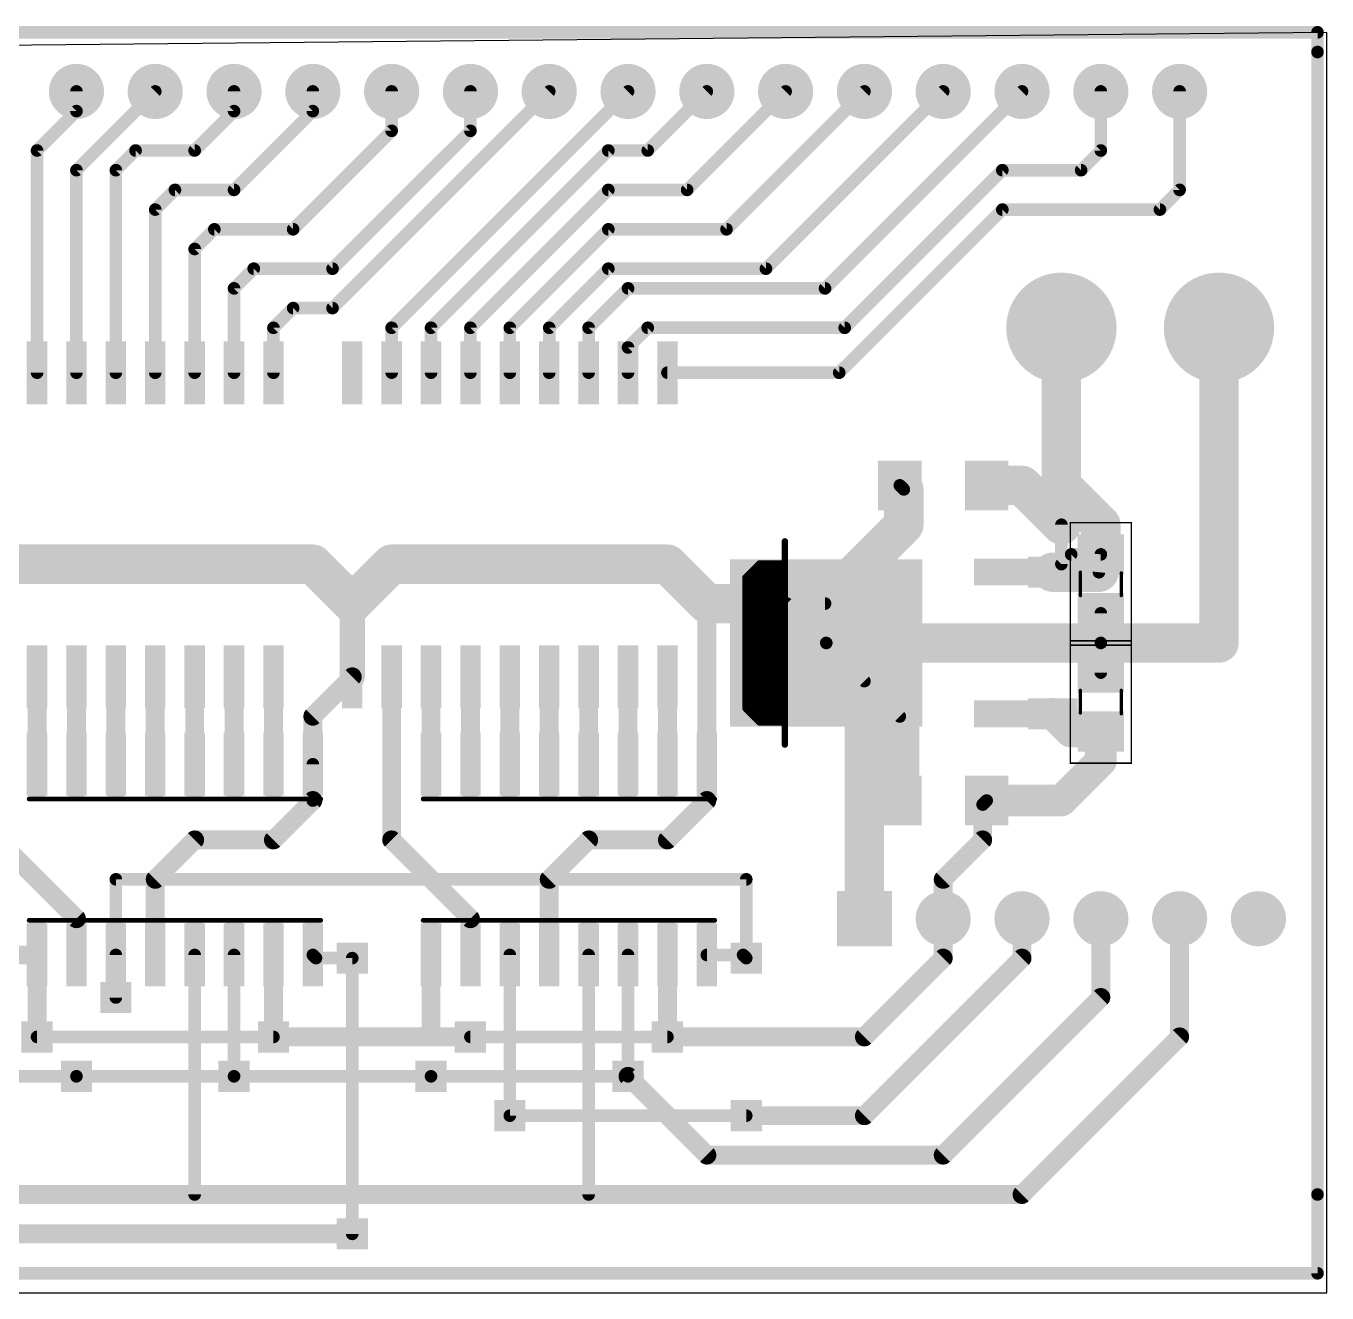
# Model space of a CAD drawing. Extents: x 13.3 to 78.4, y 38.7 to 79.6.
# Drawn here: x 36.47 to 78.41, y 38.73 to 79.58 of the extents above; entities that cross this region are included whole.
import ezdxf

# ---------------------------------------------------------------- set-up
doc = ezdxf.new("R2010")
doc.units = 0
for name, color, linetype in [('1', 22, 'CONTINUOUS'), ('16', 175, 'CONTINUOUS'), ('17', 82, 'CONTINUOUS'), ('18', 82, 'CONTINUOUS'), ('20', 7, 'CONTINUOUS'), ('40', 175, 'CONTINUOUS'), ('52', 253, 'CONTINUOUS')]:
    doc.layers.add(name, color=color, linetype=linetype)

# ---------------------------------------------------------------- blocks, each defined once
blk = doc.blocks.new('RECT')
blk.add_solid([(-0.5, -0.5), (0.5, -0.5), (-0.5, 0.5), (0.5, 0.5)])
blk = doc.blocks.new('ROUNDP')
at = {"const_width": 0.5}
blk.add_lwpolyline([(0, -0.25, 1), (0, 0.25, 1), (0, -0.25)], format="xyb", dxfattribs=at)
blk = doc.blocks.new('SQUAREP')
blk.add_solid([(-0.5, -0.5), (0.5, -0.5), (-0.5, 0.5), (0.5, 0.5)])
blk = doc.blocks.new('SQUAREV')
blk.add_solid([(-0.5, -0.5), (0.5, -0.5), (-0.5, 0.5), (0.5, 0.5)])

msp = doc.modelspace()

# ---------------------------------------------------------------- linework, layer by layer
at = {"layer": '1', "const_width": 0.4064}
for points in [[(59.69, 52.07), (39.37, 52.07)], [(39.37, 52.07), (39.37, 48.26)], [(59.69, 49.53), (59.69, 52.07)], [(46.99, 40.64), (46.99, 49.53)], [(36.83, 46.99), (44.45, 46.99)], [(57.15, 46.99), (50.8, 46.99)], [(38.1, 45.72), (43.18, 45.72)], [(49.53, 45.72), (55.88, 45.72)], [(52.07, 44.45), (59.69, 44.45)]]:
    msp.add_lwpolyline(points, dxfattribs=at)
at = {"layer": '1', "const_width": 0.2032}
for points in [[(39.37, 52.1716, 1), (39.37, 51.9684)], [(39.4716, 52.07, 1), (39.2684, 52.07)], [(59.7916, 52.07, 1), (59.5884, 52.07)], [(59.69, 51.9684, 1), (59.69, 52.1716)], [(47.0916, 49.53, 1), (46.8884, 49.53)], [(59.5884, 49.53, 1), (59.7916, 49.53)], [(39.2684, 48.26, 1), (39.4716, 48.26)], [(36.83, 47.0916, 1), (36.83, 46.8884)], [(44.45, 46.8884, 1), (44.45, 47.0916)], [(50.8, 47.0916, 1), (50.8, 46.8884)], [(57.15, 46.8884, 1), (57.15, 47.0916)], [(38.1, 45.8216, 1), (38.1, 45.6184)], [(43.18, 45.6184, 1), (43.18, 45.8216)], [(49.53, 45.8216, 1), (49.53, 45.6184)], [(55.88, 45.6184, 1), (55.88, 45.8216)], [(52.07, 44.5516, 1), (52.07, 44.3484)], [(59.69, 44.3484, 1), (59.69, 44.5516)], [(46.8884, 40.64, 1), (47.0916, 40.64)]]:
    msp.add_lwpolyline(points, format="xyb", dxfattribs=at)
at = {"layer": '16'}
for points, const_width in [([(78.105, 79.375), (13.97, 79.375)], 0.4064), ([(78.105, 78.74), (78.105, 79.375)], 0.4064), ([(78.105, 41.91), (78.105, 78.74)], 0.4064), ([(38.1, 76.835), (38.1, 77.47)], 0.4064), ([(38.1, 74.93), (40.64, 77.47)], 0.4064), ([(43.18, 76.835), (43.18, 77.47)], 0.4064), ([(45.72, 76.835), (45.72, 77.47)], 0.4064), ([(46.355, 70.485), (53.34, 77.47)], 0.4064), ([(55.88, 77.47), (48.26, 69.85)], 0.4064), ([(48.26, 76.2), (48.26, 77.47)], 0.4064), ([(50.8, 76.2), (50.8, 77.47)], 0.4064), ([(58.42, 77.47), (56.515, 75.565)], 0.4064), ([(60.96, 77.47), (57.785, 74.295)], 0.4064), ([(63.5, 77.47), (59.055, 73.025)], 0.4064), ([(66.04, 77.47), (60.325, 71.755)], 0.4064), ([(68.58, 77.47), (62.23, 71.12)], 0.4064), ([(71.12, 75.565), (71.12, 77.47)], 0.4064), ([(73.66, 74.295), (73.66, 77.47)], 0.4064), ([(36.83, 75.565), (38.1, 76.835)], 0.4064), ([(41.91, 75.565), (43.18, 76.835)], 0.4064), ([(43.18, 74.295), (45.72, 76.835)], 0.4064), ([(45.085, 73.025), (48.26, 76.2)], 0.4064), ([(46.355, 71.755), (50.8, 76.2)], 0.4064), ([(36.83, 68.4022), (36.83, 75.565)], 0.4064), ([(39.37, 74.93), (40.005, 75.565)], 0.4064), ([(40.005, 75.565), (41.91, 75.565)], 0.4064), ([(55.245, 75.565), (49.53, 69.85)], 0.4064), ([(56.515, 75.565), (55.245, 75.565)], 0.4064), ([(70.485, 74.93), (71.12, 75.565)], 0.4064), ([(38.1, 68.4022), (38.1, 74.93)], 0.4064), ([(39.37, 68.4022), (39.37, 74.93)], 0.4064), ([(62.865, 69.85), (67.945, 74.93)], 0.4064), ([(67.945, 74.93), (70.485, 74.93)], 0.4064), ([(40.64, 73.66), (41.275, 74.295)], 0.4064), ([(41.275, 74.295), (43.18, 74.295)], 0.4064), ([(55.245, 74.295), (50.8, 69.85)], 0.4064), ([(57.785, 74.295), (55.245, 74.295)], 0.4064), ([(73.025, 73.66), (73.66, 74.295)], 0.4064), ([(40.64, 68.4022), (40.64, 73.66)], 0.4064), ([(62.6872, 68.4022), (67.945, 73.66)], 0.4064), ([(67.945, 73.66), (73.025, 73.66)], 0.4064), ([(41.91, 72.39), (42.545, 73.025)], 0.4064), ([(42.545, 73.025), (45.085, 73.025)], 0.4064), ([(55.245, 73.025), (52.07, 69.85)], 0.4064), ([(59.055, 73.025), (55.245, 73.025)], 0.4064), ([(41.91, 68.4022), (41.91, 72.39)], 0.4064), ([(43.18, 71.12), (43.815, 71.755)], 0.4064), ([(43.815, 71.755), (46.355, 71.755)], 0.4064), ([(55.245, 71.755), (53.34, 69.85)], 0.4064), ([(60.325, 71.755), (55.245, 71.755)], 0.4064), ([(43.18, 68.4022), (43.18, 71.12)], 0.4064), ([(55.88, 71.12), (54.61, 69.85)], 0.4064), ([(62.23, 71.12), (55.88, 71.12)], 0.4064), ([(44.45, 69.85), (45.085, 70.485)], 0.4064), ([(45.085, 70.485), (46.355, 70.485)], 0.4064), ([(69.85, 64.77), (69.85, 69.85)], 1.27), ([(74.93, 59.69), (74.93, 69.85)], 1.27), ([(44.45, 68.4022), (44.45, 69.85)], 0.4064), ([(48.26, 69.85), (48.26, 68.4022)], 0.4064), ([(49.53, 69.85), (49.53, 68.4022)], 0.4064), ([(50.8, 69.85), (50.8, 68.4022)], 0.4064), ([(52.07, 69.85), (52.07, 68.4022)], 0.4064), ([(53.34, 69.85), (53.34, 68.4022)], 0.4064), ([(54.61, 69.85), (54.61, 68.4022)], 0.4064), ([(55.88, 69.215), (56.515, 69.85)], 0.4064), ([(56.515, 69.85), (62.865, 69.85)], 0.4064), ([(55.88, 68.4022), (55.88, 69.215)], 0.4064), ([(57.15, 68.4022), (62.6872, 68.4022)], 0.4064), ([(64.77, 63.5), (64.77, 64.64)], 1.27), ([(68.58, 64.77), (67.44, 64.77)], 1.27), ([(69.85, 63.5), (68.58, 64.77)], 1.27), ([(71.12, 63.5), (69.85, 64.77)], 1.27), ([(64.77, 64.64), (64.64, 64.77)], 0.4064), ([(62.23, 60.96), (64.77, 63.5)], 1.27), ([(71.12, 62.545), (71.12, 63.5)], 1.27), ([(69.85, 62.23), (69.85, 63.5)], 0.4064), ([(35.56, 62.23), (45.72, 62.23)], 1.27), ([(45.72, 62.23), (46.99, 60.96)], 1.27), ([(46.99, 60.96), (48.26, 62.23)], 1.27), ([(48.26, 62.23), (57.15, 62.23)], 1.27), ([(57.15, 62.23), (58.42, 60.96)], 1.27), ([(69.57, 61.97), (71.06, 61.97)], 1.27), ([(70.165, 62.545), (69.85, 62.23)], 0.4064), ([(71.12, 62.545), (70.165, 62.545)], 0.4064), ([(71.06, 61.97), (71.12, 62.545)], 0.4064), ([(46.99, 60.96), (46.99, 58.5978)], 0.8128), ([(58.42, 60.96), (61, 60.96)], 1.27), ([(58.42, 55.7784), (58.42, 60.96)], 0.6096), ([(61, 60.96), (62.27, 59.69)], 0.4064), ([(61, 60.96), (62.23, 60.96)], 0.4064), ([(71.12, 60.645), (71.12, 59.69)], 0.4064), ([(71.12, 59.69), (62.27, 59.69)], 1.27), ([(71.12, 59.69), (74.93, 59.69)], 1.27), ([(64.64, 57.32), (62.27, 59.69)], 0.4064), ([(63.5, 58.46), (62.27, 59.69)], 0.4064), ([(71.12, 58.735), (71.12, 59.69)], 0.4064), ([(36.83, 58.5978), (36.83, 55.7784)], 0.6096), ([(38.1, 55.7784), (38.1, 58.5978)], 0.6096), ([(39.37, 58.5978), (39.37, 55.7784)], 0.6096), ([(40.64, 58.5978), (40.64, 55.7784)], 0.6096), ([(41.91, 58.5978), (41.91, 55.7784)], 0.6096), ([(43.18, 58.5978), (43.18, 55.7784)], 0.6096), ([(44.45, 58.5978), (44.45, 55.7784)], 0.6096), ([(45.72, 57.3278), (46.99, 58.5978)], 0.6096), ([(48.26, 58.5978), (48.26, 53.34)], 0.6096), ([(49.53, 58.5978), (49.53, 55.7784)], 0.6096), ([(50.8, 58.5978), (50.8, 55.7784)], 0.6096), ([(52.07, 58.5978), (52.07, 55.7784)], 0.6096), ([(53.34, 58.5978), (53.34, 55.7784)], 0.6096), ([(54.61, 58.5978), (54.61, 55.7784)], 0.6096), ([(55.88, 58.5978), (55.88, 55.7784)], 0.6096), ([(57.15, 58.5978), (57.15, 55.7784)], 0.6096), ([(63.5, 50.8), (63.5, 58.46)], 1.27), ([(64.64, 54.61), (64.64, 57.32)], 1.27), ([(70.145, 56.835), (69.57, 57.41)], 1.016), ([(45.72, 55.7784), (45.72, 57.3278)], 0.6096), ([(71.12, 56.835), (70.145, 56.835)], 1.016), ([(71.12, 55.88), (71.12, 56.835)], 1.016), ([(69.85, 54.61), (71.12, 55.88)], 1.016), ([(45.72, 54.61), (45.72, 55.7784)], 0.4064), ([(58.42, 54.61), (58.42, 55.7784)], 0.6096), ([(67.44, 54.61), (69.85, 54.61)], 1.016), ([(44.45, 53.34), (45.72, 54.61)], 0.6096), ([(57.15, 53.34), (58.42, 54.61)], 0.6096), ([(67.31, 53.34), (67.31, 54.48)], 0.6096), ([(67.31, 54.48), (67.44, 54.61)], 0.4064), ([(35.56, 53.34), (38.1, 50.8)], 0.6096), ([(40.64, 52.07), (41.91, 53.34)], 0.6096), ([(41.91, 53.34), (44.45, 53.34)], 0.6096), ([(48.26, 53.34), (50.8, 50.8)], 0.6096), ([(53.34, 52.07), (54.61, 53.34)], 0.6096), ([(54.61, 53.34), (57.15, 53.34)], 0.6096), ([(66.04, 52.07), (67.31, 53.34)], 0.6096), ([(40.64, 49.6316), (40.64, 52.07)], 0.6096), ([(53.34, 49.6316), (53.34, 52.07)], 0.6096), ([(66.04, 50.8), (66.04, 52.07)], 0.6096), ([(38.1, 50.8), (38.1, 49.6316)], 0.6096), ([(50.8, 50.8), (50.8, 49.6316)], 0.6096), ([(66.04, 49.53), (66.04, 50.8)], 0.6096), ([(68.58, 49.53), (68.58, 50.8)], 0.6096), ([(71.12, 48.26), (71.12, 50.8)], 0.6096), ([(73.66, 46.99), (73.66, 50.8)], 0.6096), ([(36.83, 49.6316), (35.6616, 49.6316)], 0.6096), ([(36.83, 49.6316), (36.83, 46.99)], 0.6096), ([(44.45, 46.99), (44.45, 49.6316)], 0.6096), ([(49.53, 49.6316), (49.53, 46.99)], 0.6096), ([(57.15, 49.6316), (57.15, 46.99)], 0.6096), ([(39.37, 48.26), (39.37, 49.6316)], 0.4064), ([(41.91, 49.6316), (41.91, 41.91)], 0.4064), ([(43.18, 49.6316), (43.18, 45.72)], 0.4064), ([(45.8216, 49.53), (45.72, 49.6316)], 0.4064), ([(46.99, 49.53), (45.8216, 49.53)], 0.4064), ([(52.07, 49.6316), (52.07, 44.45)], 0.4064), ([(54.61, 49.6316), (54.61, 41.91)], 0.4064), ([(55.88, 49.6316), (55.88, 45.72)], 0.4064), ([(58.42, 49.6316), (59.5884, 49.6316)], 0.4064), ([(59.5884, 49.6316), (59.69, 49.53)], 0.4064), ([(63.5, 44.45), (68.58, 49.53)], 0.6096), ([(63.5, 46.99), (66.04, 49.53)], 0.6096), ([(66.04, 43.18), (71.12, 48.26)], 0.6096), ([(49.53, 46.99), (44.45, 46.99)], 0.6096), ([(50.8, 46.99), (49.53, 46.99)], 0.6096), ([(57.15, 46.99), (63.5, 46.99)], 0.6096), ([(68.58, 41.91), (73.66, 46.99)], 0.6096), ([(30.48, 45.72), (38.1, 45.72)], 0.4064), ([(43.18, 45.72), (49.53, 45.72)], 0.4064), ([(55.88, 45.72), (58.42, 43.18)], 0.6096), ([(59.69, 44.45), (63.5, 44.45)], 0.6096), ([(58.42, 43.18), (66.04, 43.18)], 0.6096), ([(29.21, 41.91), (41.91, 41.91)], 0.6096), ([(41.91, 41.91), (54.61, 41.91)], 0.6096), ([(54.61, 41.91), (68.58, 41.91)], 0.6096), ([(78.105, 39.37), (78.105, 41.91)], 0.4064), ([(46.99, 40.64), (26.67, 40.64)], 0.6096), ([(13.97, 39.37), (78.105, 39.37)], 0.4064)]:
    msp.add_lwpolyline(points, dxfattribs=dict(at, const_width=const_width))
for points, const_width in [([(78.2066, 79.375, 1), (78.0034, 79.375)], 0.2032), ([(78.105, 79.2734, 1), (78.105, 79.4766)], 0.2032), ([(78.2066, 78.74, 1), (78.0034, 78.74)], 0.2032), ([(78.0034, 78.74, 1), (78.2066, 78.74)], 0.2032), ([(38.2016, 77.47, 1), (37.9984, 77.47)], 0.2032), ([(40.7118, 77.3982, 1), (40.5682, 77.5418)], 0.2032), ([(43.2816, 77.47, 1), (43.0784, 77.47)], 0.2032), ([(45.8216, 77.47, 1), (45.6184, 77.47)], 0.2032), ([(48.3616, 77.47, 1), (48.1584, 77.47)], 0.2032), ([(50.9016, 77.47, 1), (50.6984, 77.47)], 0.2032), ([(53.4118, 77.3982, 1), (53.2682, 77.5418)], 0.2032), ([(55.9518, 77.3982, 1), (55.8082, 77.5418)], 0.2032), ([(58.4918, 77.3982, 1), (58.3482, 77.5418)], 0.2032), ([(61.0318, 77.3982, 1), (60.8882, 77.5418)], 0.2032), ([(63.5718, 77.3982, 1), (63.4282, 77.5418)], 0.2032), ([(66.1118, 77.3982, 1), (65.9682, 77.5418)], 0.2032), ([(68.6518, 77.3982, 1), (68.5082, 77.5418)], 0.2032), ([(71.2216, 77.47, 1), (71.0184, 77.47)], 0.2032), ([(73.7616, 77.47, 1), (73.5584, 77.47)], 0.2032), ([(37.9984, 76.835, 1), (38.2016, 76.835)], 0.2032), ([(38.1718, 76.7632, 1), (38.0282, 76.9068)], 0.2032), ([(43.0784, 76.835, 1), (43.2816, 76.835)], 0.2032), ([(43.2518, 76.7632, 1), (43.1082, 76.9068)], 0.2032), ([(45.6184, 76.835, 1), (45.8216, 76.835)], 0.2032), ([(45.7918, 76.7632, 1), (45.6482, 76.9068)], 0.2032), ([(48.3318, 76.1282, 1), (48.1882, 76.2718)], 0.2032), ([(50.8718, 76.1282, 1), (50.7282, 76.2718)], 0.2032), ([(48.1584, 76.2, 1), (48.3616, 76.2)], 0.2032), ([(50.6984, 76.2, 1), (50.9016, 76.2)], 0.2032), ([(36.9316, 75.565, 1), (36.7284, 75.565)], 0.2032), ([(36.7582, 75.6368, 1), (36.9018, 75.4932)], 0.2032), ([(40.005, 75.6666, 1), (40.005, 75.4634)], 0.2032), ([(40.0768, 75.4932, 1), (39.9332, 75.6368)], 0.2032), ([(41.8382, 75.6368, 1), (41.9818, 75.4932)], 0.2032), ([(41.91, 75.4634, 1), (41.91, 75.6666)], 0.2032), ([(55.245, 75.6666, 1), (55.245, 75.4634)], 0.2032), ([(55.3168, 75.4932, 1), (55.1732, 75.6368)], 0.2032), ([(56.4432, 75.6368, 1), (56.5868, 75.4932)], 0.2032), ([(56.515, 75.4634, 1), (56.515, 75.6666)], 0.2032), ([(71.0184, 75.565, 1), (71.2216, 75.565)], 0.2032), ([(71.1918, 75.4932, 1), (71.0482, 75.6368)], 0.2032), ([(38.2016, 74.93, 1), (37.9984, 74.93)], 0.2032), ([(38.0282, 75.0018, 1), (38.1718, 74.8582)], 0.2032), ([(39.4716, 74.93, 1), (39.2684, 74.93)], 0.2032), ([(39.2982, 75.0018, 1), (39.4418, 74.8582)], 0.2032), ([(67.945, 75.0316, 1), (67.945, 74.8284)], 0.2032), ([(68.0168, 74.8582, 1), (67.8732, 75.0018)], 0.2032), ([(70.4132, 75.0018, 1), (70.5568, 74.8582)], 0.2032), ([(70.485, 74.8284, 1), (70.485, 75.0316)], 0.2032), ([(41.275, 74.3966, 1), (41.275, 74.1934)], 0.2032), ([(41.3468, 74.2232, 1), (41.2032, 74.3668)], 0.2032), ([(43.1082, 74.3668, 1), (43.2518, 74.2232)], 0.2032), ([(43.18, 74.1934, 1), (43.18, 74.3966)], 0.2032), ([(55.245, 74.3966, 1), (55.245, 74.1934)], 0.2032), ([(55.3168, 74.2232, 1), (55.1732, 74.3668)], 0.2032), ([(57.7132, 74.3668, 1), (57.8568, 74.2232)], 0.2032), ([(57.785, 74.1934, 1), (57.785, 74.3966)], 0.2032), ([(73.5584, 74.295, 1), (73.7616, 74.295)], 0.2032), ([(73.7318, 74.2232, 1), (73.5882, 74.3668)], 0.2032), ([(40.7416, 73.66, 1), (40.5384, 73.66)], 0.2032), ([(40.5682, 73.7318, 1), (40.7118, 73.5882)], 0.2032), ([(67.945, 73.7616, 1), (67.945, 73.5584)], 0.2032), ([(68.0168, 73.5882, 1), (67.8732, 73.7318)], 0.2032), ([(72.9532, 73.7318, 1), (73.0968, 73.5882)], 0.2032), ([(73.025, 73.5584, 1), (73.025, 73.7616)], 0.2032), ([(42.545, 73.1266, 1), (42.545, 72.9234)], 0.2032), ([(42.6168, 72.9532, 1), (42.4732, 73.0968)], 0.2032), ([(45.0132, 73.0968, 1), (45.1568, 72.9532)], 0.2032), ([(45.085, 72.9234, 1), (45.085, 73.1266)], 0.2032), ([(55.245, 73.1266, 1), (55.245, 72.9234)], 0.2032), ([(55.3168, 72.9532, 1), (55.1732, 73.0968)], 0.2032), ([(58.9832, 73.0968, 1), (59.1268, 72.9532)], 0.2032), ([(59.055, 72.9234, 1), (59.055, 73.1266)], 0.2032), ([(42.0116, 72.39, 1), (41.8084, 72.39)], 0.2032), ([(41.8382, 72.4618, 1), (41.9818, 72.3182)], 0.2032), ([(43.815, 71.8566, 1), (43.815, 71.6534)], 0.2032), ([(43.8868, 71.6832, 1), (43.7432, 71.8268)], 0.2032), ([(46.2832, 71.8268, 1), (46.4268, 71.6832)], 0.2032), ([(46.355, 71.6534, 1), (46.355, 71.8566)], 0.2032), ([(55.245, 71.8566, 1), (55.245, 71.6534)], 0.2032), ([(55.3168, 71.6832, 1), (55.1732, 71.8268)], 0.2032), ([(60.2532, 71.8268, 1), (60.3968, 71.6832)], 0.2032), ([(60.325, 71.6534, 1), (60.325, 71.8566)], 0.2032), ([(43.2816, 71.12, 1), (43.0784, 71.12)], 0.2032), ([(43.1082, 71.1918, 1), (43.2518, 71.0482)], 0.2032), ([(55.88, 71.2216, 1), (55.88, 71.0184)], 0.2032), ([(55.9518, 71.0482, 1), (55.8082, 71.1918)], 0.2032), ([(62.1582, 71.1918, 1), (62.3018, 71.0482)], 0.2032), ([(62.23, 71.0184, 1), (62.23, 71.2216)], 0.2032), ([(45.085, 70.5866, 1), (45.085, 70.3834)], 0.2032), ([(45.1568, 70.4132, 1), (45.0132, 70.5568)], 0.2032), ([(46.2832, 70.5568, 1), (46.4268, 70.4132)], 0.2032), ([(46.355, 70.3834, 1), (46.355, 70.5866)], 0.2032), ([(70.1675, 69.85, 1), (69.5325, 69.85)], 0.635), ([(75.2475, 69.85, 1), (74.6125, 69.85)], 0.635), ([(44.5516, 69.85, 1), (44.3484, 69.85)], 0.2032), ([(48.3616, 69.85, 1), (48.1584, 69.85)], 0.2032), ([(49.6316, 69.85, 1), (49.4284, 69.85)], 0.2032), ([(50.9016, 69.85, 1), (50.6984, 69.85)], 0.2032), ([(52.1716, 69.85, 1), (51.9684, 69.85)], 0.2032), ([(53.4416, 69.85, 1), (53.2384, 69.85)], 0.2032), ([(54.7116, 69.85, 1), (54.5084, 69.85)], 0.2032), ([(56.515, 69.9516, 1), (56.515, 69.7484)], 0.2032), ([(56.5868, 69.7782, 1), (56.4432, 69.9218)], 0.2032), ([(62.865, 69.7484, 1), (62.865, 69.9516)], 0.2032), ([(44.3782, 69.9218, 1), (44.5218, 69.7782)], 0.2032), ([(48.1882, 69.9218, 1), (48.3318, 69.7782)], 0.2032), ([(49.4582, 69.9218, 1), (49.6018, 69.7782)], 0.2032), ([(50.7282, 69.9218, 1), (50.8718, 69.7782)], 0.2032), ([(51.9982, 69.9218, 1), (52.1418, 69.7782)], 0.2032), ([(53.2682, 69.9218, 1), (53.4118, 69.7782)], 0.2032), ([(54.5382, 69.9218, 1), (54.6818, 69.7782)], 0.2032), ([(62.7932, 69.9218, 1), (62.9368, 69.7782)], 0.2032), ([(55.9816, 69.215, 1), (55.7784, 69.215)], 0.2032), ([(55.8082, 69.2868, 1), (55.9518, 69.1432)], 0.2032), ([(36.7284, 68.4022, 1), (36.9316, 68.4022)], 0.2032), ([(37.9984, 68.4022, 1), (38.2016, 68.4022)], 0.2032), ([(39.2684, 68.4022, 1), (39.4716, 68.4022)], 0.2032), ([(40.5384, 68.4022, 1), (40.7416, 68.4022)], 0.2032), ([(41.8084, 68.4022, 1), (42.0116, 68.4022)], 0.2032), ([(43.0784, 68.4022, 1), (43.2816, 68.4022)], 0.2032), ([(44.3484, 68.4022, 1), (44.5516, 68.4022)], 0.2032), ([(48.1584, 68.4022, 1), (48.3616, 68.4022)], 0.2032), ([(49.4284, 68.4022, 1), (49.6316, 68.4022)], 0.2032), ([(50.6984, 68.4022, 1), (50.9016, 68.4022)], 0.2032), ([(51.9684, 68.4022, 1), (52.1716, 68.4022)], 0.2032), ([(53.2384, 68.4022, 1), (53.4416, 68.4022)], 0.2032), ([(54.5084, 68.4022, 1), (54.7116, 68.4022)], 0.2032), ([(55.7784, 68.4022, 1), (55.9816, 68.4022)], 0.2032), ([(57.15, 68.5038, 1), (57.15, 68.3006)], 0.2032), ([(62.6154, 68.474, 1), (62.759, 68.3304)], 0.2032), ([(62.6872, 68.3006, 1), (62.6872, 68.5038)], 0.2032), ([(65.0875, 64.64, 1), (64.4525, 64.64)], 0.635), ([(67.44, 65.0875, 1), (67.44, 64.4525)], 0.635), ([(68.8045, 64.9945, 1), (68.3555, 64.5455)], 0.635), ([(68.58, 64.4525, 1), (68.58, 65.0875)], 0.635), ([(70.0745, 64.9945, 1), (69.6255, 64.5455)], 0.635), ([(69.5325, 64.77, 1), (70.1675, 64.77)], 0.635), ([(64.7118, 64.8418, 1), (64.5682, 64.6982)], 0.2032), ([(64.6982, 64.5682, 1), (64.8418, 64.7118)], 0.2032), ([(64.4525, 63.5, 1), (65.0875, 63.5)], 0.635), ([(64.9945, 63.2755, 1), (64.5455, 63.7245)], 0.635), ([(69.6255, 63.2755, 1), (70.0745, 63.7245)], 0.635), ([(71.4375, 63.5, 1), (70.8025, 63.5)], 0.635), ([(70.8955, 63.2755, 1), (71.3445, 63.7245)], 0.635), ([(69.9516, 63.5, 1), (69.7484, 63.5)], 0.2032), ([(45.9445, 62.4545, 1), (45.4955, 62.0055)], 0.635), ([(45.72, 61.9125, 1), (45.72, 62.5475)], 0.635), ([(48.26, 62.5475, 1), (48.26, 61.9125)], 0.635), ([(48.4845, 62.0055, 1), (48.0355, 62.4545)], 0.635), ([(57.3745, 62.4545, 1), (56.9255, 62.0055)], 0.635), ([(57.15, 61.9125, 1), (57.15, 62.5475)], 0.635), ([(69.57, 62.2875, 1), (69.57, 61.6525)], 0.635), ([(70.165, 62.6466, 1), (70.165, 62.4434)], 0.2032), ([(70.2368, 62.4732, 1), (70.0932, 62.6168)], 0.2032), ([(70.8025, 62.545, 1), (71.4375, 62.545)], 0.635), ([(71.06, 61.6525, 1), (71.06, 62.2875)], 0.635), ([(71.2211, 62.5345, 1), (71.0189, 62.5555)], 0.2032), ([(71.12, 62.4434, 1), (71.12, 62.6466)], 0.2032), ([(69.7484, 62.23, 1), (69.9516, 62.23)], 0.2032), ([(69.7782, 62.3018, 1), (69.9218, 62.1582)], 0.2032), ([(70.9589, 61.9805, 1), (71.1611, 61.9595)], 0.2032), ([(46.7655, 61.1845, 1), (47.2145, 60.7355)], 0.635), ([(46.7655, 60.7355, 1), (47.2145, 61.1845)], 0.635), ([(47.1932, 60.96, 1), (46.7868, 60.96)], 0.4064), ([(58.42, 61.2775, 1), (58.42, 60.6425)], 0.635), ([(58.1955, 60.7355, 1), (58.6445, 61.1845)], 0.635), ([(58.5724, 60.96, 1), (58.2676, 60.96)], 0.3048), ([(61, 60.6425, 1), (61, 61.2775)], 0.635), ([(62.0055, 61.1845, 1), (62.4545, 60.7355)], 0.635), ([(61, 61.0616, 1), (61, 60.8584)], 0.2032), ([(61.0718, 61.0318, 1), (60.9282, 60.8882)], 0.2032), ([(62.23, 60.8584, 1), (62.23, 61.0616)], 0.2032), ([(71.2216, 60.645, 1), (71.0184, 60.645)], 0.2032), ([(62.27, 60.0075, 1), (62.27, 59.3725)], 0.635), ([(71.12, 60.0075, 1), (71.12, 59.3725)], 0.635), ([(71.12, 59.3725, 1), (71.12, 60.0075)], 0.635), ([(74.6125, 59.69, 1), (75.2475, 59.69)], 0.635), ([(74.93, 59.3725, 1), (74.93, 60.0075)], 0.635), ([(62.3418, 59.7618, 1), (62.1982, 59.6182)], 0.2032), ([(62.3418, 59.7618, 1), (62.1982, 59.6182)], 0.2032), ([(62.1982, 59.6182, 1), (62.3418, 59.7618)], 0.2032), ([(71.2216, 59.69, 1), (71.0184, 59.69)], 0.2032), ([(71.0184, 59.69, 1), (71.2216, 59.69)], 0.2032), ([(36.9824, 58.5978, 1), (36.6776, 58.5978)], 0.3048), ([(38.2524, 58.5978, 1), (37.9476, 58.5978)], 0.3048), ([(39.5224, 58.5978, 1), (39.2176, 58.5978)], 0.3048), ([(40.7924, 58.5978, 1), (40.4876, 58.5978)], 0.3048), ([(42.0624, 58.5978, 1), (41.7576, 58.5978)], 0.3048), ([(43.3324, 58.5978, 1), (43.0276, 58.5978)], 0.3048), ([(44.6024, 58.5978, 1), (44.2976, 58.5978)], 0.3048), ([(46.7868, 58.5978, 1), (47.1932, 58.5978)], 0.4064), ([(47.0978, 58.49, 1), (46.8822, 58.7056)], 0.3048), ([(48.4124, 58.5978, 1), (48.1076, 58.5978)], 0.3048), ([(49.6824, 58.5978, 1), (49.3776, 58.5978)], 0.3048), ([(50.9524, 58.5978, 1), (50.6476, 58.5978)], 0.3048), ([(52.2224, 58.5978, 1), (51.9176, 58.5978)], 0.3048), ([(53.4924, 58.5978, 1), (53.1876, 58.5978)], 0.3048), ([(54.7624, 58.5978, 1), (54.4576, 58.5978)], 0.3048), ([(56.0324, 58.5978, 1), (55.7276, 58.5978)], 0.3048), ([(57.3024, 58.5978, 1), (56.9976, 58.5978)], 0.3048), ([(63.8175, 58.46, 1), (63.1825, 58.46)], 0.635), ([(71.0184, 58.735, 1), (71.2216, 58.735)], 0.2032), ([(63.4282, 58.3882, 1), (63.5718, 58.5318)], 0.2032), ([(64.9575, 57.32, 1), (64.3225, 57.32)], 0.635), ([(69.7496, 57.5896, 1), (69.3904, 57.2304)], 0.508), ([(45.6122, 57.4356, 1), (45.8278, 57.22)], 0.3048), ([(45.8724, 57.3278, 1), (45.5676, 57.3278)], 0.3048), ([(64.5682, 57.2482, 1), (64.7118, 57.3918)], 0.2032), ([(70.145, 57.089, 1), (70.145, 56.581)], 0.508), ([(69.9654, 56.6554, 1), (70.3246, 57.0146)], 0.508), ([(71.374, 56.835, 1), (70.866, 56.835)], 0.508), ([(71.12, 56.581, 1), (71.12, 57.089)], 0.508), ([(71.2996, 55.7004, 1), (70.9404, 56.0596)], 0.508), ([(36.6776, 55.7784, 1), (36.9824, 55.7784)], 0.3048), ([(37.9476, 55.7784, 1), (38.2524, 55.7784)], 0.3048), ([(39.2176, 55.7784, 1), (39.5224, 55.7784)], 0.3048), ([(40.4876, 55.7784, 1), (40.7924, 55.7784)], 0.3048), ([(41.7576, 55.7784, 1), (42.0624, 55.7784)], 0.3048), ([(43.0276, 55.7784, 1), (43.3324, 55.7784)], 0.3048), ([(44.2976, 55.7784, 1), (44.6024, 55.7784)], 0.3048), ([(45.5676, 55.7784, 1), (45.8724, 55.7784)], 0.3048), ([(45.8216, 55.7784, 1), (45.6184, 55.7784)], 0.2032), ([(49.3776, 55.7784, 1), (49.6824, 55.7784)], 0.3048), ([(50.6476, 55.7784, 1), (50.9524, 55.7784)], 0.3048), ([(51.9176, 55.7784, 1), (52.2224, 55.7784)], 0.3048), ([(53.1876, 55.7784, 1), (53.4924, 55.7784)], 0.3048), ([(54.4576, 55.7784, 1), (54.7624, 55.7784)], 0.3048), ([(55.7276, 55.7784, 1), (56.0324, 55.7784)], 0.3048), ([(56.9976, 55.7784, 1), (57.3024, 55.7784)], 0.3048), ([(58.5724, 55.7784, 1), (58.2676, 55.7784)], 0.3048), ([(58.2676, 55.7784, 1), (58.5724, 55.7784)], 0.3048), ([(70.866, 55.88, 1), (71.374, 55.88)], 0.508), ([(67.44, 54.864, 1), (67.44, 54.356)], 0.508), ([(69.6704, 54.7896, 1), (70.0296, 54.4304)], 0.508), ([(69.85, 54.356, 1), (69.85, 54.864)], 0.508), ([(45.8278, 54.5022, 1), (45.6122, 54.7178)], 0.3048), ([(45.6184, 54.61, 1), (45.8216, 54.61)], 0.2032), ([(58.2676, 54.61, 1), (58.5724, 54.61)], 0.3048), ([(58.5278, 54.5022, 1), (58.3122, 54.7178)], 0.3048), ([(64.3225, 54.61, 1), (64.9575, 54.61)], 0.635), ([(67.4624, 54.48, 1), (67.1576, 54.48)], 0.3048), ([(67.2382, 54.5518, 1), (67.3818, 54.4082)], 0.2032), ([(67.5118, 54.5382, 1), (67.3682, 54.6818)], 0.2032), ([(41.91, 53.4924, 1), (41.91, 53.1876)], 0.3048), ([(42.0178, 53.2322, 1), (41.8022, 53.4478)], 0.3048), ([(44.3422, 53.4478, 1), (44.5578, 53.2322)], 0.3048), ([(44.45, 53.1876, 1), (44.45, 53.4924)], 0.3048), ([(48.3678, 53.4478, 1), (48.1522, 53.2322)], 0.3048), ([(48.1076, 53.34, 1), (48.4124, 53.34)], 0.3048), ([(54.61, 53.4924, 1), (54.61, 53.1876)], 0.3048), ([(54.7178, 53.2322, 1), (54.5022, 53.4478)], 0.3048), ([(57.0422, 53.4478, 1), (57.2578, 53.2322)], 0.3048), ([(57.15, 53.1876, 1), (57.15, 53.4924)], 0.3048), ([(67.1576, 53.34, 1), (67.4624, 53.34)], 0.3048), ([(67.4178, 53.2322, 1), (67.2022, 53.4478)], 0.3048), ([(40.5322, 52.1778, 1), (40.7478, 51.9622)], 0.3048), ([(40.7924, 52.07, 1), (40.4876, 52.07)], 0.3048), ([(53.2322, 52.1778, 1), (53.4478, 51.9622)], 0.3048), ([(53.4924, 52.07, 1), (53.1876, 52.07)], 0.3048), ([(65.9322, 52.1778, 1), (66.1478, 51.9622)], 0.3048), ([(66.1924, 52.07, 1), (65.8876, 52.07)], 0.3048), ([(38.2524, 50.8, 1), (37.9476, 50.8)], 0.3048), ([(37.9922, 50.6922, 1), (38.2078, 50.9078)], 0.3048), ([(50.9524, 50.8, 1), (50.6476, 50.8)], 0.3048), ([(50.6922, 50.6922, 1), (50.9078, 50.9078)], 0.3048), ([(63.1825, 50.8, 1), (63.8175, 50.8)], 0.635), ([(66.1924, 50.8, 1), (65.8876, 50.8)], 0.3048), ([(65.8876, 50.8, 1), (66.1924, 50.8)], 0.3048), ([(68.7324, 50.8, 1), (68.4276, 50.8)], 0.3048), ([(71.2724, 50.8, 1), (70.9676, 50.8)], 0.3048), ([(73.8124, 50.8, 1), (73.5076, 50.8)], 0.3048), ([(36.9824, 49.6316, 1), (36.6776, 49.6316)], 0.3048), ([(36.83, 49.4792, 1), (36.83, 49.784)], 0.3048), ([(44.6024, 49.6316, 1), (44.2976, 49.6316)], 0.3048), ([(49.6824, 49.6316, 1), (49.3776, 49.6316)], 0.3048), ([(57.3024, 49.6316, 1), (56.9976, 49.6316)], 0.3048), ([(37.9476, 49.6316, 1), (38.2524, 49.6316)], 0.3048), ([(39.4716, 49.6316, 1), (39.2684, 49.6316)], 0.2032), ([(40.4876, 49.6316, 1), (40.7924, 49.6316)], 0.3048), ([(42.0116, 49.6316, 1), (41.8084, 49.6316)], 0.2032), ([(43.2816, 49.6316, 1), (43.0784, 49.6316)], 0.2032), ([(45.7918, 49.7034, 1), (45.6482, 49.5598)], 0.2032), ([(45.8216, 49.6316, 1), (45.8216, 49.4284)], 0.2032), ([(45.7498, 49.4582, 1), (45.8934, 49.6018)], 0.2032), ([(46.99, 49.4284, 1), (46.99, 49.6316)], 0.2032), ([(50.6476, 49.6316, 1), (50.9524, 49.6316)], 0.3048), ([(52.1716, 49.6316, 1), (51.9684, 49.6316)], 0.2032), ([(53.1876, 49.6316, 1), (53.4924, 49.6316)], 0.3048), ([(54.7116, 49.6316, 1), (54.5084, 49.6316)], 0.2032), ([(55.9816, 49.6316, 1), (55.7784, 49.6316)], 0.2032), ([(58.42, 49.7332, 1), (58.42, 49.53)], 0.2032), ([(59.6602, 49.7034, 1), (59.5166, 49.5598)], 0.2032), ([(59.5884, 49.53, 1), (59.5884, 49.7332)], 0.2032), ([(59.6182, 49.4582, 1), (59.7618, 49.6018)], 0.2032), ([(65.8876, 49.53, 1), (66.1924, 49.53)], 0.3048), ([(66.1478, 49.4222, 1), (65.9322, 49.6378)], 0.3048), ([(68.4276, 49.53, 1), (68.7324, 49.53)], 0.3048), ([(68.6878, 49.4222, 1), (68.4722, 49.6378)], 0.3048), ([(39.2684, 48.26, 1), (39.4716, 48.26)], 0.2032), ([(70.9676, 48.26, 1), (71.2724, 48.26)], 0.3048), ([(71.2278, 48.1522, 1), (71.0122, 48.3678)], 0.3048), ([(36.6776, 46.99, 1), (36.9824, 46.99)], 0.3048), ([(44.45, 47.1424, 1), (44.45, 46.8376)], 0.3048), ([(44.2976, 46.99, 1), (44.6024, 46.99)], 0.3048), ([(49.53, 47.1424, 1), (49.53, 46.8376)], 0.3048), ([(49.3776, 46.99, 1), (49.6824, 46.99)], 0.3048), ([(49.53, 46.8376, 1), (49.53, 47.1424)], 0.3048), ([(50.8, 46.8376, 1), (50.8, 47.1424)], 0.3048), ([(57.15, 47.1424, 1), (57.15, 46.8376)], 0.3048), ([(56.9976, 46.99, 1), (57.3024, 46.99)], 0.3048), ([(63.3922, 47.0978, 1), (63.6078, 46.8822)], 0.3048), ([(63.5, 46.8376, 1), (63.5, 47.1424)], 0.3048), ([(73.5076, 46.99, 1), (73.8124, 46.99)], 0.3048), ([(73.7678, 46.8822, 1), (73.5522, 47.0978)], 0.3048), ([(38.1, 45.6184, 1), (38.1, 45.8216)], 0.2032), ([(43.18, 45.8216, 1), (43.18, 45.6184)], 0.2032), ([(43.0784, 45.72, 1), (43.2816, 45.72)], 0.2032), ([(49.53, 45.6184, 1), (49.53, 45.8216)], 0.2032), ([(55.9878, 45.8278, 1), (55.7722, 45.6122)], 0.3048), ([(55.7784, 45.72, 1), (55.9816, 45.72)], 0.2032), ([(51.9684, 44.45, 1), (52.1716, 44.45)], 0.2032), ([(59.69, 44.6024, 1), (59.69, 44.2976)], 0.3048), ([(63.3922, 44.5578, 1), (63.6078, 44.3422)], 0.3048), ([(63.5, 44.2976, 1), (63.5, 44.6024)], 0.3048), ([(58.42, 43.3324, 1), (58.42, 43.0276)], 0.3048), ([(58.3122, 43.0722, 1), (58.5278, 43.2878)], 0.3048), ([(65.9322, 43.2878, 1), (66.1478, 43.0722)], 0.3048), ([(66.04, 43.0276, 1), (66.04, 43.3324)], 0.3048), ([(41.91, 42.0624, 1), (41.91, 41.7576)], 0.3048), ([(41.8084, 41.91, 1), (42.0116, 41.91)], 0.2032), ([(41.91, 41.7576, 1), (41.91, 42.0624)], 0.3048), ([(54.61, 42.0624, 1), (54.61, 41.7576)], 0.3048), ([(54.5084, 41.91, 1), (54.7116, 41.91)], 0.2032), ([(54.61, 41.7576, 1), (54.61, 42.0624)], 0.3048), ([(68.4722, 42.0178, 1), (68.6878, 41.8022)], 0.3048), ([(68.58, 41.7576, 1), (68.58, 42.0624)], 0.3048), ([(78.2066, 41.91, 1), (78.0034, 41.91)], 0.2032), ([(78.0034, 41.91, 1), (78.2066, 41.91)], 0.2032), ([(46.99, 40.4876, 1), (46.99, 40.7924)], 0.3048), ([(78.0034, 39.37, 1), (78.2066, 39.37)], 0.2032), ([(78.105, 39.2684, 1), (78.105, 39.4716)], 0.2032)]:
    msp.add_lwpolyline(points, format="xyb", dxfattribs=dict(at, const_width=const_width))
at = {"layer": '20'}
for p, q in [((78.41, 79.365), (13.335, 78.73)), ((78.41, 38.735), (78.41, 79.365)), ((13.335, 38.735), (78.41, 38.735))]:
    msp.add_line(p, q, dxfattribs=at)
at = {"layer": '40', "const_width": 0.0508}
for points in [[(70.137, 63.568), (70.137, 59.622)], [(72.103, 63.568), (70.137, 63.568)], [(72.103, 59.622), (72.103, 63.568)], [(70.137, 59.758), (70.137, 55.812)], [(72.103, 59.758), (70.137, 59.758)], [(70.137, 59.622), (72.103, 59.622)], [(72.103, 55.812), (72.103, 59.758)], [(70.137, 55.812), (72.103, 55.812)]]:
    msp.add_lwpolyline(points, dxfattribs=at)
at = {"layer": '40', "const_width": 0.0254}
for points in [[(70.1497, 63.568, 1), (70.1243, 63.568)], [(70.137, 63.5807, 1), (70.137, 63.5553)], [(72.1157, 63.568, 1), (72.0903, 63.568)], [(72.103, 63.5553, 1), (72.103, 63.5807)], [(70.1497, 59.758, 1), (70.1243, 59.758)], [(70.137, 59.7707, 1), (70.137, 59.7453)], [(70.137, 59.6347, 1), (70.137, 59.6093)], [(70.1243, 59.622, 1), (70.1497, 59.622)], [(72.1157, 59.758, 1), (72.0903, 59.758)], [(72.0903, 59.622, 1), (72.1157, 59.622)], [(72.103, 59.7453, 1), (72.103, 59.7707)], [(72.103, 59.6093, 1), (72.103, 59.6347)], [(70.137, 55.8247, 1), (70.137, 55.7993)], [(70.1243, 55.812, 1), (70.1497, 55.812)], [(72.0903, 55.812, 1), (72.1157, 55.812)], [(72.103, 55.7993, 1), (72.103, 55.8247)]]:
    msp.add_lwpolyline(points, format="xyb", dxfattribs=at)
at = {"layer": '52'}
for points, const_width in [([(60.935, 62.967), (60.9354, 56.4126)], 0.2032), ([(60.1218, 62.2554), (59.6646, 61.7982)], 0.2032), ([(60.1218, 62.2554), (59.6646, 61.7982)], 0.1998), ([(59.9748, 62.1084), (59.9748, 57.2716)], 0.1998), ([(60.833, 62.2554), (60.1218, 62.2554)], 0.2032), ([(60.833, 62.2554), (60.1218, 62.2554)], 0.1998), ([(60.1746, 62.2554), (60.1746, 57.1246)], 0.1998), ([(60.3744, 62.2554), (60.3744, 57.1246)], 0.1998), ([(60.5742, 62.2554), (60.5742, 57.1246)], 0.1998), ([(60.774, 62.2554), (60.774, 57.1246)], 0.1998), ([(60.833, 57.1246), (60.833, 62.2554)], 0.2032), ([(60.833, 57.1246), (60.833, 62.2554)], 0.1998), ([(59.6646, 61.7982), (59.6646, 57.5818)], 0.2032), ([(59.6646, 61.7982), (59.6646, 57.5818)], 0.1998), ([(59.775, 61.9086), (59.775, 57.4714)], 0.1998), ([(70.46, 61.976), (70.46, 61.214)], 0.1016), ([(71.78, 61.951), (71.78, 61.214)], 0.1016), ([(70.46, 57.429), (70.46, 58.166)], 0.1016), ([(71.78, 57.404), (71.78, 58.166)], 0.1016), ([(59.6646, 57.5818), (60.1218, 57.1246)], 0.2032), ([(59.6646, 57.5818), (60.1218, 57.1246)], 0.1998), ([(60.1218, 57.1246), (60.833, 57.1246)], 0.2032), ([(60.1218, 57.1246), (60.833, 57.1246)], 0.1998), ([(36.576, 54.6608), (45.974, 54.6608)], 0.1524), ([(49.276, 54.6608), (58.674, 54.6608)], 0.1524), ([(45.974, 50.7492), (36.576, 50.7492)], 0.1524), ([(58.674, 50.7492), (49.276, 50.7492)], 0.1524)]:
    msp.add_lwpolyline(points, dxfattribs=dict(at, const_width=const_width))
for points, const_width in [([(60.9858, 62.967, 1), (60.8842, 62.967)], 0.1016), ([(60.0248, 62.1084, 1), (59.9248, 62.1084)], 0.0999), ([(60.1218, 62.3062, 1), (60.1218, 62.2046)], 0.1016), ([(60.1218, 62.3054, 1), (60.1218, 62.2054)], 0.0999), ([(60.1577, 62.2195, 1), (60.0859, 62.2913)], 0.1016), ([(60.1571, 62.2201, 1), (60.0865, 62.2907)], 0.0999), ([(60.2246, 62.2554, 1), (60.1247, 62.2554)], 0.0999), ([(60.4244, 62.2554, 1), (60.3244, 62.2554)], 0.0999), ([(60.6242, 62.2554, 1), (60.5243, 62.2554)], 0.0999), ([(60.824, 62.2554, 1), (60.724, 62.2554)], 0.0999), ([(60.8838, 62.2554, 1), (60.7822, 62.2554)], 0.1016), ([(60.883, 62.2554, 1), (60.7831, 62.2554)], 0.0999), ([(60.833, 62.2046, 1), (60.833, 62.3062)], 0.1016), ([(60.833, 62.2054, 1), (60.833, 62.3054)], 0.0999), ([(59.7154, 61.7982, 1), (59.6138, 61.7982)], 0.1016), ([(59.6287, 61.8341, 1), (59.7005, 61.7623)], 0.1016), ([(59.7146, 61.7982, 1), (59.6146, 61.7982)], 0.0999), ([(59.6293, 61.8335, 1), (59.6999, 61.7629)], 0.0999), ([(59.825, 61.9086, 1), (59.7251, 61.9086)], 0.0999), ([(70.4854, 61.976, 1), (70.4346, 61.976)], 0.0508), ([(71.8054, 61.951, 1), (71.7546, 61.951)], 0.0508), ([(70.4346, 61.214, 1), (70.4854, 61.214)], 0.0508), ([(71.7546, 61.214, 1), (71.8054, 61.214)], 0.0508), ([(70.4854, 58.166, 1), (70.4346, 58.166)], 0.0508), ([(71.8054, 58.166, 1), (71.7546, 58.166)], 0.0508), ([(59.7005, 57.6177, 1), (59.6287, 57.5459)], 0.1016), ([(59.6138, 57.5818, 1), (59.7154, 57.5818)], 0.1016), ([(59.6999, 57.6171, 1), (59.6293, 57.5465)], 0.0999), ([(59.6146, 57.5818, 1), (59.7146, 57.5818)], 0.0999), ([(59.7251, 57.4714, 1), (59.825, 57.4714)], 0.0999), ([(70.4346, 57.429, 1), (70.4854, 57.429)], 0.0508), ([(59.9248, 57.2716, 1), (60.0248, 57.2716)], 0.0999), ([(60.1218, 57.1754, 1), (60.1218, 57.0738)], 0.1016), ([(60.1218, 57.1746, 1), (60.1218, 57.0746)], 0.0999), ([(60.0859, 57.0887, 1), (60.1577, 57.1605)], 0.1016), ([(60.0865, 57.0893, 1), (60.1571, 57.1599)], 0.0999), ([(60.1247, 57.1246, 1), (60.2246, 57.1246)], 0.0999), ([(60.3244, 57.1246, 1), (60.4244, 57.1246)], 0.0999), ([(60.5243, 57.1246, 1), (60.6242, 57.1246)], 0.0999), ([(60.724, 57.1246, 1), (60.824, 57.1246)], 0.0999), ([(60.7822, 57.1246, 1), (60.8838, 57.1246)], 0.1016), ([(60.7831, 57.1246, 1), (60.883, 57.1246)], 0.0999), ([(60.833, 57.0738, 1), (60.833, 57.1754)], 0.1016), ([(60.833, 57.0746, 1), (60.833, 57.1746)], 0.0999), ([(71.7546, 57.404, 1), (71.8054, 57.404)], 0.0508), ([(60.8846, 56.4126, 1), (60.9862, 56.4126)], 0.1016), ([(36.576, 54.6989, 1), (36.576, 54.6227)], 0.0762), ([(45.974, 54.6227, 1), (45.974, 54.6989)], 0.0762), ([(49.276, 54.6989, 1), (49.276, 54.6227)], 0.0762), ([(58.674, 54.6227, 1), (58.674, 54.6989)], 0.0762), ([(36.576, 50.7873, 1), (36.576, 50.7111)], 0.0762), ([(45.974, 50.7111, 1), (45.974, 50.7873)], 0.0762), ([(49.276, 50.7873, 1), (49.276, 50.7111)], 0.0762), ([(58.674, 50.7111, 1), (58.674, 50.7873)], 0.0762)]:
    msp.add_lwpolyline(points, format="xyb", dxfattribs=dict(at, const_width=const_width))

# ---------------------------------------------------------------- block references
at = {"layer": '16'}
for p, xscale, yscale, rotation in [((36.83, 68.4022), 0.6604, 2.032, 180), ((38.1, 68.4022), 0.6604, 2.032, 180), ((39.37, 68.4022), 0.6604, 2.032, 180), ((40.64, 68.4022), 0.6604, 2.032, 180), ((41.91, 68.4022), 0.6604, 2.032, 180), ((43.18, 68.4022), 0.6604, 2.032, 180), ((44.45, 68.4022), 0.6604, 2.032, 180), ((46.99, 68.4022), 0.6604, 2.032, 180), ((48.26, 68.4022), 0.6604, 2.032, 180), ((49.53, 68.4022), 0.6604, 2.032, 180), ((50.8, 68.4022), 0.6604, 2.032, 180), ((52.07, 68.4022), 0.6604, 2.032, 180), ((53.34, 68.4022), 0.6604, 2.032, 180), ((54.61, 68.4022), 0.6604, 2.032, 180), ((55.88, 68.4022), 0.6604, 2.032, 180), ((57.15, 68.4022), 0.6604, 2.032, 180), ((64.64, 64.77), 1.6, 1.4, 270), ((67.44, 64.77), 1.6, 1.4, 270), ((71.12, 62.545), 1.3, 1.5, 270), ((62.27, 59.69), 5.4, 6.2, 270), ((71.12, 60.645), 1.3, 1.5, 270), ((36.83, 58.5978), 0.6604, 2.032, 180), ((38.1, 58.5978), 0.6604, 2.032, 180), ((39.37, 58.5978), 0.6604, 2.032, 180), ((40.64, 58.5978), 0.6604, 2.032, 180), ((41.91, 58.5978), 0.6604, 2.032, 180), ((43.18, 58.5978), 0.6604, 2.032, 180), ((44.45, 58.5978), 0.6604, 2.032, 180), ((46.99, 58.5978), 0.6604, 2.032, 180), ((48.26, 58.5978), 0.6604, 2.032, 180), ((49.53, 58.5978), 0.6604, 2.032, 180), ((50.8, 58.5978), 0.6604, 2.032, 180), ((52.07, 58.5978), 0.6604, 2.032, 180), ((53.34, 58.5978), 0.6604, 2.032, 180), ((54.61, 58.5978), 0.6604, 2.032, 180), ((55.88, 58.5978), 0.6604, 2.032, 180), ((57.15, 58.5978), 0.6604, 2.032, 180), ((71.12, 58.735), 1.3, 1.5, 90), ((71.12, 56.835), 1.3, 1.5, 90), ((64.64, 54.61), 1.6, 1.4, 270), ((67.44, 54.61), 1.6, 1.4, 270)]:
    msp.add_blockref('RECT', p, dxfattribs=dict(at, xscale=xscale, yscale=yscale, rotation=rotation))
at = {"layer": '16', "yscale": 1.6, "rotation": 270}
for p in [(69.57, 61.97), (69.57, 57.41)]:
    msp.add_blockref('RECT', p, dxfattribs=at)
at = {"layer": '16', "xscale": 0.6604, "yscale": 2.032}
for p in [(36.83, 55.7784), (38.1, 55.7784), (39.37, 55.7784), (40.64, 55.7784), (41.91, 55.7784), (43.18, 55.7784), (44.45, 55.7784), (45.72, 55.7784), (49.53, 55.7784), (50.8, 55.7784), (52.07, 55.7784), (53.34, 55.7784), (54.61, 55.7784), (55.88, 55.7784), (57.15, 55.7784), (58.42, 55.7784), (36.83, 49.6316), (38.1, 49.6316), (39.37, 49.6316), (40.64, 49.6316), (41.91, 49.6316), (43.18, 49.6316), (44.45, 49.6316), (45.72, 49.6316), (49.53, 49.6316), (50.8, 49.6316), (52.07, 49.6316), (53.34, 49.6316), (54.61, 49.6316), (55.88, 49.6316), (57.15, 49.6316), (58.42, 49.6316)]:
    msp.add_blockref('RECT', p, dxfattribs=at)
at = {"layer": '17', "xscale": 1.778, "yscale": 1.778}
for name, p in [('ROUNDP', (38.1, 77.47)), ('ROUNDP', (38.1, 77.47)), ('ROUNDP', (40.64, 77.47)), ('ROUNDP', (40.64, 77.47)), ('ROUNDP', (43.18, 77.47)), ('ROUNDP', (43.18, 77.47)), ('ROUNDP', (45.72, 77.47)), ('ROUNDP', (45.72, 77.47)), ('ROUNDP', (48.26, 77.47)), ('ROUNDP', (48.26, 77.47)), ('ROUNDP', (50.8, 77.47)), ('ROUNDP', (50.8, 77.47)), ('ROUNDP', (53.34, 77.47)), ('ROUNDP', (53.34, 77.47)), ('ROUNDP', (55.88, 77.47)), ('ROUNDP', (55.88, 77.47)), ('ROUNDP', (58.42, 77.47)), ('ROUNDP', (58.42, 77.47)), ('ROUNDP', (60.96, 77.47)), ('ROUNDP', (60.96, 77.47)), ('ROUNDP', (63.5, 77.47)), ('ROUNDP', (63.5, 77.47)), ('ROUNDP', (66.04, 77.47)), ('ROUNDP', (66.04, 77.47)), ('ROUNDP', (68.58, 77.47)), ('ROUNDP', (68.58, 77.47)), ('ROUNDP', (71.12, 77.47)), ('ROUNDP', (71.12, 77.47)), ('ROUNDP', (73.66, 77.47)), ('ROUNDP', (73.66, 77.47)), ('SQUAREP', (63.5, 50.8)), ('SQUAREP', (63.5, 50.8)), ('ROUNDP', (66.04, 50.8)), ('ROUNDP', (66.04, 50.8)), ('ROUNDP', (68.58, 50.8)), ('ROUNDP', (68.58, 50.8)), ('ROUNDP', (71.12, 50.8)), ('ROUNDP', (71.12, 50.8)), ('ROUNDP', (73.66, 50.8)), ('ROUNDP', (73.66, 50.8)), ('ROUNDP', (76.2, 50.8)), ('ROUNDP', (76.2, 50.8))]:
    msp.add_blockref(name, p, dxfattribs=at)
at = {"layer": '17', "xscale": 3.556, "yscale": 3.556, "rotation": 180}
for p in [(69.85, 69.85), (69.85, 69.85), (74.93, 69.85), (74.93, 69.85)]:
    msp.add_blockref('ROUNDP', p, dxfattribs=at)
at = {"layer": '18', "xscale": 1.0064, "yscale": 1.0064}
for p in [(46.99, 49.53), (46.99, 49.53), (59.69, 49.53), (59.69, 49.53), (39.37, 48.26), (39.37, 48.26), (36.83, 46.99), (36.83, 46.99), (44.45, 46.99), (44.45, 46.99), (50.8, 46.99), (50.8, 46.99), (57.15, 46.99), (57.15, 46.99), (38.1, 45.72), (38.1, 45.72), (43.18, 45.72), (43.18, 45.72), (49.53, 45.72), (49.53, 45.72), (55.88, 45.72), (55.88, 45.72), (52.07, 44.45), (52.07, 44.45), (59.69, 44.45), (59.69, 44.45), (46.99, 40.64), (46.99, 40.64)]:
    msp.add_blockref('SQUAREV', p, dxfattribs=at)
at = {"layer": '52'}
for p, xscale, yscale, rotation in [((71.1189, 62.3122), 0.7501, 1.4501, 270), ((68.4784, 61.976), 0.8636, 2.8956, 270), ((71.1189, 60.8644), 0.7501, 1.4501, 270), ((71.1212, 58.5157), 0.7501, 1.4501, 90), ((68.4784, 57.404), 0.8636, 2.8956, 270), ((71.1212, 57.0678), 0.7501, 1.4501, 90)]:
    msp.add_blockref('RECT', p, dxfattribs=dict(at, xscale=xscale, yscale=yscale, rotation=rotation))
at = {"layer": '52', "xscale": 0.508, "yscale": 1.143}
for p in [(36.83, 55.2323), (38.1, 55.2323), (39.37, 55.2069), (40.64, 55.2323), (41.91, 55.2323), (43.18, 55.2323), (44.45, 55.2323), (45.72, 55.2323), (49.53, 55.2323), (50.8, 55.2323), (52.07, 55.2069), (53.34, 55.2323), (54.61, 55.2323), (55.88, 55.2323), (57.15, 55.2323), (58.42, 55.2323), (36.83, 50.1777), (38.1, 50.1777), (39.37, 50.1777), (40.64, 50.1777), (41.91, 50.1777), (43.18, 50.1777), (44.45, 50.1777), (45.72, 50.1777), (49.53, 50.1777), (50.8, 50.1777), (52.07, 50.1777), (53.34, 50.1777), (54.61, 50.1777), (55.88, 50.1777), (57.15, 50.1777), (58.42, 50.1777)]:
    msp.add_blockref('RECT', p, dxfattribs=at)

doc.saveas('drawing.dxf')
